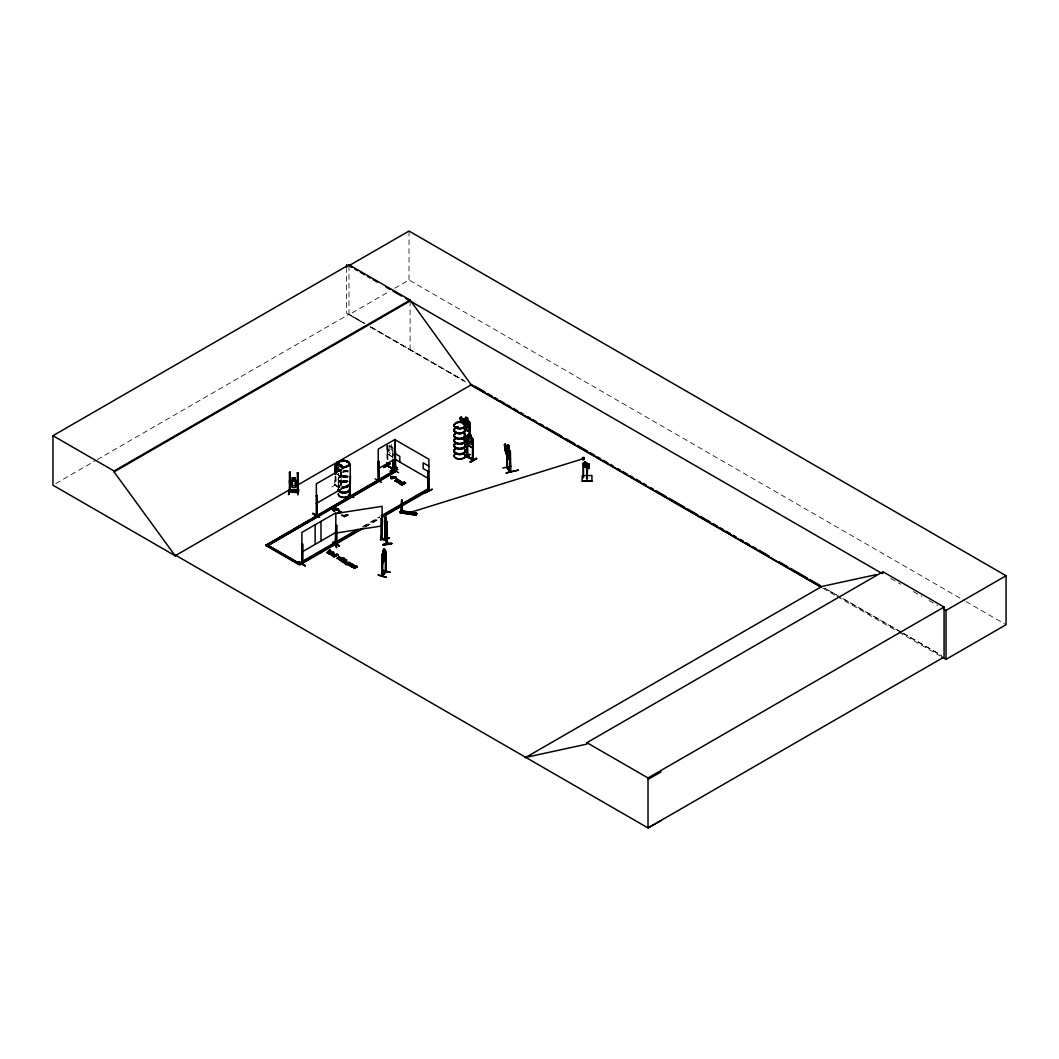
<?xml version="1.0" encoding="UTF-8"?>
<svg xmlns="http://www.w3.org/2000/svg" width="1059" height="1059" viewBox="0 0 1059 1059"><rect width="100%" height="100%" fill="white"/><g stroke="black" fill="none" stroke-linecap="round" stroke-linejoin="round"><path stroke-width="0.75" stroke-dasharray="5 3.75" d="M338.311 488.927L338.311 486.677M338.298 483.606L338.311 474.432M338.178 479.065L338.959 477.172M338.47 482.811L338.47 485.141M340.098 481.302L340.932 480.574L341.197 481.448M341.554 481.527L340.23 480.852M347.352 477.609L347.458 477.794M347.326 477.662L346.862 477.344M387.713 454.139L387.131 451.319L387.687 454.152L392.611 456.972L393.326 454.893M340.429 476.298L341.157 474.22L340.429 476.298L338.973 475.398M339.277 487.815C331.454 483.513 337.689 487.709 335.69 475.716M334.816 485.3L334.896 477.146M338.377 478.178L338.959 477.384M338.973 477.146L342.441 475.61L347.934 476.471M338.973 477.371L343.91 475.716L347.934 476.682M344.532 514.926C343.129 517.269 341.541 514.449 342.6 516.064M387.647 446.646L387.078 446.316L387.647 461.34M392.77 457.726L392.982 449.44L392.982 457.594M331.785 487.061L337.742 483.156M55.809 483.553L95.826 460.44M97.256 459.619L348.993 314.271L364.627 323.299M348.993 265.703L348.993 314.682L389.024 291.582M394.729 288.273L409.026 280.026L964.524 600.744M389.156 445.243L389.209 455.026M391.314 446.408L392.214 447.904L392.214 452.405L391.168 453.729L389.222 452.603L388.176 450.062L388.176 445.574M392.611 456.972L387.753 454.086M341.58 514.978L343.076 514.859M343.209 516.011C353.309 511.603 340.958 516.66 343.632 516.66M343.209 516.408L347.14 514.224M344.254 516.62C355.956 511.034 336.418 521.293 348.199 514.833M344.254 517.017L348.199 515.243M362.482 526.667L379.638 516.752M363.912 526.455L379.638 517.374M365.156 526.548L379.453 518.301M365.156 527.157L379.453 518.91M341.501 481.421L340.495 481.607M347.934 481.263L342.441 482.123L338.973 480.587M339.502 487.683L335.121 485.181L335.121 475.385M335.544 484.969L334.816 484.585M342.441 515.256L341.647 515.111M342.441 515.667L341.62 515.534M342.044 514.939L342.798 515.455M335.544 473.466L340.508 476.259M339.502 487.166L335.544 485.168L339.277 487.299M364.415 323.419L346.597 313.173L346.597 269.463M370.121 326.702L464.107 380.75L370.319 326.582M840.356 597.117L824.696 588.102L840.316 597.13M901.593 632.329L841.786 597.925L901.434 632.422M903.009 633.136L941.464 655.256M965.967 601.565L1006.05 624.717M890.765 578.492L900.679 584.211M913.427 591.571L921.939 596.482M929.021 600.572L937.519 605.483M902.85 633.229L941.226 655.389M348.993 314.682L364.627 323.71M370.319 326.993L467.429 383.054M822.79 588.222L835.683 595.674M837.126 596.495L897.304 631.243M898.734 632.077L940.286 656.064M389.222 445.362L392.558 447.295M389.222 446.17L391.168 447.295L391.168 451.796L389.222 450.671M338.973 480.799L342.441 482.335L347.934 481.488A5.692 3.283 0 0 0 339.886 481.514A5.692 3.283 0 0 0 339.886 486.16M339.873 476.576L339.913 476.656A5.613 3.243 0 0 0 339.939 481.276A5.613 3.243 0 0 0 347.882 481.276M338.377 479.767L338.959 480.786M393.392 448.473L391.234 446.448L391.314 443.999M338.178 478.893L338.364 479.965M338.284 474.353L338.483 475.134L338.165 474.022A5.692 3.283 0 0 0 341.726 477.146A5.692 3.283 0 0 0 347.934 476.431M410.111 300.981L410.111 349.96M409.026 231.047L409.026 280.026M387.872 446.514L387.872 459.58M387.197 444.939L387.29 460.877M387.064 444.899L387.078 461.009M341.382 472.433L341.382 485.499M341.091 469.441L341.17 488.887M340.813 472.102L340.813 485.168M340.588 472.235L340.588 485.287M338.298 484.426L338.298 488.927M335.478 475.848L335.346 485.644M339.939 476.696A5.613 3.243 0 0 1 347.882 476.696A5.613 3.243 0 0 1 341.104 477.238A5.613 3.243 0 0 1 338.483 473.585M347.855 480.932A5.573 3.217 0 0 1 339.965 480.932A5.573 3.217 0 0 1 339.965 476.378A5.573 3.217 0 0 1 347.855 476.378M343.91 471.189A5.613 3.243 0 0 1 347.882 472.142M343.91 470.831A5.692 3.283 0 0 1 347.934 471.784M347.934 476.153A5.692 3.283 0 0 1 341.726 476.868A5.692 3.283 0 0 1 338.218 473.836M343.91 470.553A5.692 3.283 0 0 1 347.934 471.507M347.882 475.809A5.613 3.243 0 0 1 341.753 476.51A5.613 3.243 0 0 1 338.298 473.519M343.91 470.275A5.613 3.243 0 0 1 347.882 471.229A5.613 3.243 0 0 1 342.454 472.155M347.934 470.752A5.692 3.283 0 0 1 342.428 471.599M347.882 470.408A5.613 3.243 0 0 1 342.454 471.242M347.934 471.03A5.692 3.283 0 0 1 342.428 471.877M338.403 488.676A5.692 3.283 0 0 1 338.973 487.881M347.855 481.726A5.573 3.217 0 0 1 339.965 481.726A5.573 3.217 0 0 1 339.965 477.172A5.573 3.217 0 0 1 347.855 477.172M347.882 481.474A5.626 3.243 0 0 1 339.926 481.474A5.626 3.243 0 0 1 339.926 476.894A5.626 3.243 0 0 1 347.882 476.894M339.886 486.438A5.692 3.283 0 0 1 339.886 481.792A5.692 3.283 0 0 1 347.934 481.792M338.496 488.093A5.599 3.23 0 0 1 339.952 486.65A5.613 3.243 0 0 1 339.939 482.136A5.613 3.243 0 0 1 347.882 482.136M338.403 488.398A5.692 3.283 0 0 1 338.973 487.603M339.952 485.816A5.599 3.23 0 0 1 339.952 481.236A5.599 3.23 0 0 1 347.868 481.236"/><path stroke-width="1.5" d="M401.295 505.593L401.613 511.841L402.38 502.721L401.745 499.822M400.381 512.582L400.898 510.239L401.692 510.345M401.335 510.226L402.711 510.186L402.711 511.047L401.93 512.715L401.996 511.735L400.395 511.484L400.342 512.463L416.041 514.899L416.743 513.549M508.426 454.271L507.102 452.034C509.154 462.77 502.853 441.96 506.718 450.79L506.612 447.679L508.505 454.404M416.611 513.84L400.884 511.444L400.845 510.412M401.374 505.328L401.493 500.96M466.609 426.327L464.358 423.799L463.604 420.304L463.696 423.375L461.327 421.972M334.565 509.167L335.544 508.466A1.363 0.794 0 0 1 336.325 508.545L337.212 509.578L335.637 509.975L337.278 509.035L336.325 508.135A1.363 0.794 0 0 0 335.544 508.055C331.427 508.717 333.585 513.655 335.624 509.578M507.049 467.853L510.319 472.129L510.279 452.034L510.65 471.983M510.623 472.036L507.102 467.39L510.412 470.951M510.001 471.705L510.319 470.924M401.374 504.481L401.507 503.462M402.195 503.66L402.248 502.31M386.76 531.234C389.063 529.248 383.292 531.234 384.708 518.222M582.291 458.971C583.8 462.545 585.548 456.376 582.291 458.971L411.13 512.172L410.363 514.012L411.13 512.172M401.692 500.47L401.493 501.198M375.124 478.814L381.518 482.441M386.297 577.208C368.572 571.834 384.232 577.433 386.27 577.248M289.451 472.288L290.259 472.327L289.451 472.288L289.504 492.117L298.281 492.594L298.214 472.817L297.38 472.949L298.214 472.817M297.102 490.105L298.188 487.789L297.169 490.185L290.272 489.761L289.372 480.799L290.312 479.992L297.142 480.402L298.188 481.316M288.419 494.46L289.359 489.298M288.816 494.434L289.756 488.993M288.869 494.54L289.809 489.377L288.829 494.143M289.504 491.376L290.259 491.429L289.557 491.111M290.259 472.327L290.272 491.879M290.272 491.164L298.281 491.879M297.169 490.185L290.351 489.629L289.478 487.246M297.288 492.025L298.307 491.694M297.314 492.356L297.407 472.764M297.883 494.99L298.823 489.549M415.975 515.217L416.187 514.568L415.988 515.217L400.276 512.794L401.057 510.756L416.796 513.218L401.096 510.901M416.69 513.668L416.028 514.899M461.062 421.786L459.844 417.948M506.745 452.921C505.898 454.695 510.557 462.571 510.266 457.62M584.727 462.227L589.228 464.875L584.727 461.87L584.727 467.231L587.361 466.701L589.228 467.893L584.727 467.231L584.727 462.227L589.228 464.358L589.228 468.409L584.727 466.86L586.977 466.993M340.058 465.761L341.501 466.013M340.177 465.51L341.805 465.761M341.554 466.119L341.077 465.219L341.686 465.51M347.564 462.333L346.968 461.79L347.63 462.28M409.29 512.887L410.429 512.609M457.316 427.081L456.561 426.79M462.637 423.904L462.982 423.838M511.047 466.344L502.76 468.012M400.712 510.464L400.752 511.735M400.289 512.781L400.395 511.484M416.24 514.687L400.395 512.172M305.111 565.453C285.334 554.016 318.64 573.488 298.426 562.316M312.815 513.8C333.069 524.682 299.525 505.315 319.236 517.427M313.107 513.589L319.514 517.229M305.085 565.797L298.744 561.773M384.457 551.117L384.364 548.681L383.173 550.243L382.617 554.267L383.212 559.907L384.933 555.75L384.324 551.223L385.185 550.031L381.981 555.062L382.074 576.149L385.754 571.926L385.569 550.402L385.529 556.902M382.061 555.088L382.405 553.658M387.21 523.953L387.448 544.048L385.172 538.422M384.735 539.163L387.078 544.074L386.866 521.61M384.774 518.116L384.999 539.653L385.277 529.752M386.906 543.598L387.501 543.267L385.304 539.097M469.097 431.026L469.786 422.673L467.774 420.622L467.84 418.173L465.695 416.994L464.729 424.222L465.761 426.764L467.707 427.889L468.74 426.565L468.74 422.064L467.84 420.582M466.86 442.172L467.509 444.939L472.407 447.772L473.201 445.746M382.471 575.116L385.304 571.41M382.034 576.109L386.032 571.542L385.675 551.858L385.304 571.926M382.405 575.5L382.723 556.147M385.714 571.397L386.006 570.761L385.304 571.211M336.709 544.339L335.782 544.286L336.722 544.511M382.193 537.297C380.022 537.787 383.464 536.635 382.14 538.065L382.127 506.321L335.769 513.496M466.834 438.029L464.252 439.485M334.472 542.221L336.444 547.635M334.445 542.539L336.788 547.569M463.696 458.335L470.117 454.351L463.763 458.031M383.914 467.522L389.924 463.749M391.539 472.91L397.906 469.322M401.93 511.868L400.342 511.616M401.996 512.41L402.645 511.007M387.012 465.867L393.048 468.991M387.078 462.637L387.078 465.986L387.872 466.039M395.153 470.884L394.914 470.289M378.235 480.627L378.262 449.109L395.232 439.313L395.232 471.626L394.623 471.255L395.576 471.507L394.861 471.096M395.589 470.765L394.861 470.381M382.312 517.255L428.061 490.846L428.286 470.805L428.657 490.913L427.995 489.774L428.604 490.145M466.834 456.733L467.535 457.064L466.9 437.102L467.469 437.433M471.043 437.261L473.201 439.273L473.188 460.334L472.486 459.209L473.347 459.381L473.413 460.202L467.098 456.522L466.86 435.712L467.601 435.183C470.408 438.426 468.33 429.755 469.018 436.176L467.972 436.374L467.972 440.875L469.018 443.403L470.964 444.528L472.01 443.205L472.01 438.704L470.964 437.301L471.109 434.799L468.952 433.634M472.473 459.95L472.777 446.779M467.985 442.583L464.292 440.425L464.451 430.457M302.755 563.017L301.828 563.229L302.543 563.017M349.682 495.294L350.542 495.122L349.841 495.533M336.06 543.757L335.293 543.876M336.113 544.472L335.293 544.591M335.729 510.028C333.4 512.649 332.579 507.724 335.134 509.789C333.995 512.728 331.441 507.446 334.618 509.379M353.177 565.122C351.588 567.823 347.511 564.354 351.601 563.997A1.416 0.821 0 0 1 352.501 564.143L352.991 564.421A1.403 0.807 0 0 1 353.243 564.937L351.27 566.486A1.403 0.807 0 0 1 350.37 566.34L349.708 565.334L351.601 564.407A1.416 0.821 0 0 1 352.501 564.54L352.991 564.831A1.403 0.807 0 0 1 353.243 565.347M346.73 462.068L347.63 461.989M584.727 467.231L585.111 463.816L586.474 463.816L586.977 478.84L587.599 468.118M383.265 550.27L384.457 548.708M382.511 553.738L383.265 552.679M381.743 570.377L390.175 572.217L381.928 570.086M335.849 544.948L336.722 545.028L335.796 545.2L335.835 512.821L301.894 532.412L301.828 563.944L302.768 563.692L302.053 564.076L302.119 544.445M335.782 544.975L335.902 543.558M336.55 525.277L336.577 545.107L336.643 525.449L335.769 525.396L336.643 525.449M381.425 518.526L382.206 518.407L381.346 518.354L381.452 538.157L382.22 537.085M382.193 538.012L381.531 538.131M400.276 481.223L397.112 482.322L398.052 480.204L395.1 481.157L397.429 479.171M342.203 558.649C341.58 557.259 337 561.76 339.965 557.616C334.75 560.185 338.708 556.981 339.343 556.597M400.858 482.547C396.026 484.479 403.797 480.601 398.356 482.957C400.395 483.817 399.217 483.963 402.023 482.692C399.044 478.761 398.21 482.057 395.92 480.561M397.482 481.871L398.819 479.979M339.396 558.874L340.733 557.391L337.834 557.974M395.484 471.003L394.928 439.644L428.869 459.235L428.935 490.767L428.22 490.37M337.742 512.847L340.694 512.715L337.742 513.258L340.058 511.285M337.742 513.258L339.621 511.02M395.1 481.157L396.979 478.92M327.919 552.255C333.81 549.542 332.473 553.778 327.575 553.116C334.485 544.141 324.253 557.762 330.037 550.243M327.072 552.824L329.574 549.978M337.027 558.57L338.906 556.332M504.534 444.727L505.395 444.039L504.481 444.648L505.315 448.751L507.91 455.952L508.664 455.396L508.426 452.855L506.215 446.964L507.115 446.104L510.359 451.121L510.359 472.182L510.359 471.467M507.208 446.077L504.878 447.931L504.812 449.082L508.135 459.196L507.089 456.548M328.925 553.897L331.03 551.474L328.925 553.897L333.625 552.321L329.693 553.314M385.754 571.211L385.555 570.761M316.959 514.965L316.257 515.376L316.959 514.25M316.76 514.29L317.118 515.203L317.118 495.546L316.323 495.744L317.118 495.546M349.722 496.022L350.569 495.149M302.662 563.759L302.689 544.101M387.448 543.267L385.172 539.137M289.359 491.866L298.307 492.409M382.431 576.162L382.431 556.081M340.469 465.616L341.144 465.232M340.667 465.245L341.369 465.431M508.042 459.222L510.001 457.726L506.837 446.435L506.758 467.535M462.677 419.602L464.345 418.543L460.215 421.138L460.202 422.25M466.94 435.778L467.628 435.289M334.962 470.726L335.478 473.505L334.829 464.266L337.08 464.676L337.08 462.267M401.202 482.758C402.168 481.263 398.886 481.448 401.493 482.388M333.784 554.281C331.639 551.355 337.45 555.644 331.904 555.22C328.833 554.082 333.956 552.97 333.784 554.691M337.146 509.961L338.364 509.154C339.86 510.769 334.67 510.438 338.867 509.445M337.146 510.372L338.364 509.154M394.517 477.861L395.722 477.053C397.218 478.668 392.042 478.337 396.225 477.331M394.517 478.271L395.722 477.053M345.644 561.892L346.055 561.27L344.956 560.979L343.076 562.064L342.534 560.224M583.959 458.838C586.236 456.429 580.12 457.236 583.099 458.931M378.804 480.627L378.553 460.85L378.765 480.574M395.457 451.346L395.364 471.97L268.112 545.438L395.364 471.348L394.133 470.633L265.637 545.438L299.565 565.029L363.727 527.991M392.346 468.885L398.568 472.685M395.219 470.778L395.576 471.003M334.829 464.266L334.896 473.889M335.504 463.789L337.014 464.729L335.955 464.927L335.955 469.428L337.014 471.957L336.934 462.187L339.118 463.339M335.121 465.589L335.121 473.757M350.158 495.771L350.264 464.252L316.323 483.844L316.535 515.508L316.548 495.877M349.96 496.208L350.476 476.285M394.716 471.348L394.928 451.544L395.576 471.507M395.51 451.875L394.703 451.677M383.596 467.456L390.281 463.551M393.207 468.766L392.796 468.502M392.704 468.608L387.938 465.642M390.4 470.924C410.376 460.136 377.242 479.105 396.728 467.257M390.705 471.467L397.032 467.76L390.453 471.308M336.603 544.114L335.266 544.644L335.835 524.721L335.888 545.173M335.491 544.776L336.06 524.854M332.804 542.512L339.568 545.954L333.161 542.314M425.652 492.687L432.324 489.139L425.744 492.687M175.953 555.406L175.264 555.816L52.95 485.194L52.95 435.712L348.993 264.79L410.111 300.068L471.229 384.841L821.149 586.871M348.993 264.79L348.993 265.703L409.026 231.047L1006.05 575.739L1006.05 624.717L946.018 659.373L941.729 656.884M52.95 435.712L114.068 470.99L410.111 300.068M660.975 820.566L648.015 827.953L175.873 555.366L175.172 555.763L114.068 471.904L410.111 300.981M175.172 555.763L290.02 489.457M298.572 484.519L471.917 384.443M461.234 420.542L459.685 417.921L461.208 417.034L466.622 424.937L467.059 427.412L465.695 428.207M461.208 417.723L460.334 418.226L460.824 419.086L461.698 418.583M316.323 503.435L350.264 483.844M461.208 420.449L460.268 422.25M378.262 468.7L395.232 458.904M461.79 421.363L463.154 420.569L465.881 425.361L464.517 426.155M265.637 545.438L289.756 531.512M292.615 529.857L309.771 519.956M312.63 518.301L322.638 512.53M325.497 510.875L376.964 481.157M379.824 479.502L394.133 471.255L395.364 471.97M394.822 476.696C392.161 479.515 390.97 478.986 391.168 476.59L394.822 476.696L392.968 478.178M390.692 477.278L394.822 477.106M393.855 477.159L391.406 476.854L392.545 477.516L393.855 476.762L392.545 477.927M391.023 478.8L392.174 478.125M391.023 478.39L392.611 477.966M467.601 435.183L472.46 437.989M400.196 481.329L402.089 482.149L399.534 483.711M473.201 439.273L473.121 460.294L466.9 456.694L466.94 435.673M472.552 440.372L473.347 440.57L472.552 440.372L472.592 460.016M401.202 482.348L398.422 482.189L399.812 483.156M467.509 444.939L472.486 447.732M400.567 483.897C410.667 479.489 398.316 484.559 400.99 484.545M400.567 484.307L404.498 482.11M401.626 484.506C413.314 478.92 393.776 489.179 405.557 482.732M401.626 484.916L405.557 483.129M467.337 457.038L467.045 455.82L473.188 459.619M301.894 552.004L335.835 532.412M472.473 459.249L467.76 456.429M470.117 461.698L476.524 458.084M470.461 462.267L476.828 458.587L470.117 462.108M358.194 529.143L299.565 562.978L300.809 564.315L266.868 544.723M381.068 515.932L426.83 489.51L428.061 490.224L382.312 516.646M301.008 562.766L311.015 556.994M313.874 555.34L358.194 529.752M383.927 514.886L408.231 500.854M411.091 499.213L421.111 493.428M423.971 491.773L426.83 490.132L428.061 490.846M265.637 544.816L299.565 564.407L360.854 529.023M332.698 553.314L334.591 554.532L332.049 555.697M333.36 554.532C328.978 553.645 335.187 555.393 332.142 555.287M333.069 555.882C343.169 551.474 330.818 556.544 333.492 556.531M333.069 556.293L337 554.095M334.128 556.491C344.228 552.083 331.877 557.153 334.551 557.14M334.128 556.902L338.059 554.704M342.97 558.609C348.146 556.359 334.644 563.587 342.573 558.464L344.863 560.185L342.573 558.464M340.058 560.33L343.897 558.225M343.368 559.324L341.475 560.568L343.076 562.064M343.659 559.086C346.227 558.318 342.864 559.946 344.863 559.774M344.797 558.914C334.803 565.162 348.318 558.106 346.597 560.714C340.045 566.261 349.179 559.165 344.956 560.979M343.725 559.933L342.745 561.005M342.653 561.826L346.584 559.629M344.215 562.726L346.73 561.627L345.313 560.767M349.351 563.084C354.474 565.162 337.98 565.122 349.192 562.276M345.75 564.685L349.616 562.528M347.577 564.116L348.993 563.295L350.158 563.904L347.577 564.116L350.185 563.388L348.993 563.295M357.108 566.009C358.035 565.268 346.902 569.424 354.262 565.202M351.734 567.068L354.686 565.453M355.043 568.511L354.54 567.902L357.161 567.28L356.023 566.631C354.659 568.431 352.541 569.107 355.599 566.79L355.52 565.93L353.958 566.274M354.315 566.075C357.267 565.731 351.628 568.392 355.043 568.101M586.355 478.469L587.599 478.469M525.105 757.794L821.85 586.461L876.521 574.574M525.793 757.384L586.911 744.093L586.911 742.677L882.954 571.754L944.072 607.032L944.072 657.03L648.015 827.953L648.015 777.955L944.072 607.032M882.954 573.171L882.266 573.581L405.849 298.519M943.185 608.753L946.018 610.394L1006.05 575.739M463.617 419.06L463.683 423.944L463.551 419.099L464.623 419.735M464.226 420.794L463.657 420.463L464.226 424.063M465.841 419.483L464.279 418.583L469.19 421.363M469.283 435.17L469.508 423.613L470.077 435.368M470.077 423.944L469.283 423.746M469.852 429.16L469.137 431.132L464.266 428.299M463.988 439.379L466.887 437.711M464.292 439.71L466.542 437.923M648.015 779.384L660.975 771.998M468.502 426.605C456.005 404.392 478.681 440.107 464.16 429.08M289.451 491.164L289.504 492.091M290.192 492.117L290.351 491.217M297.513 491.628L297.46 492.567M302.543 562.819L302.186 564.063M302.477 563.573L302.477 543.982M457.276 427.571L456.839 426.79M410.429 513.019L409.476 513.019M316.893 515.005L316.893 495.413M397.482 481.461L399.852 480.574L400.196 481.739M329.693 553.725L333.625 552.732M327.072 552.427L331.03 551.474M396.728 481.686L400.276 480.826M328.925 553.486L333.625 552.321M338.642 559.099L342.203 558.239M338.549 512.662L341.461 512.079L338.549 513.072M395.1 480.746L398.052 480.204M337.027 558.159L339.965 557.616M381.293 537.204L382.127 537.112M381.293 537.919L382.127 537.826M589.228 464.358L585.111 465.55L586.474 465.55M510.054 457.806L507.235 447.269L507.963 447.295C506.745 442.172 510.319 446.779 509.18 448.712M506.374 472.777C535.258 466.45 502.919 473.452 506.374 473.174M504.481 444.648L504.746 447.878M506.215 446.845L505.302 444.052M504.772 449.069L507.062 456.588M456.932 426.843C454.033 427.055 458.547 428.802 457.144 426.83M466.741 426.539L464.372 424.513L464.398 427.452M387.223 465.748L393.564 469.349M393.021 468.303L393.405 469.521L393.339 459.685M386.257 518.142L386.231 527.819L385.105 523.53M380.512 539.653L389.196 538.237M380.552 539.772L389.196 537.959L380.525 539.362M386.879 543.029L386.839 543.664M391.764 543.638C374.793 547.477 386.376 541.665 391.764 543.651M383.001 544.789L391.671 543.399L382.974 544.776M381.187 535.324L383.53 540.315M335.769 533.087L382.127 525.913M340.363 466.013L341.144 466.132M298.214 492.634L298.188 472.989M387.647 462.968C387.594 466.529 386.31 464.98 393.405 468.806M387.607 465.523L387.422 465.06M387.29 465.775L387.29 462.518M391.406 476.854L393.855 476.762M583.257 462.968L583.483 465.258M585.111 464.967L586.474 464.967M587.361 464.967L588.725 464.967M587.361 465.55L589.228 465.55M585.111 466.701L589.228 466.701M582.212 481.157L591.955 481.157L591.955 475.531L582.212 475.637L582.212 481.263L591.955 481.263M385.595 516.62L384.999 539.653M507.062 467.35L506.811 447.878M292.403 477.847L295.143 478.006M354.315 565.665L355.52 565.93M349.351 562.673C352.965 562.911 348.57 566.671 347.22 564.315M332.314 555.128L331.493 554.731L333.36 554.929M332.314 555.538L330.924 554.585L333.029 554.413M400.156 482.944L398.991 482.335L400.514 482.427M402.01 500.073L402.235 501.887M401.387 505.752L401.493 511.828L402.129 510.729M400.845 511.206L416.756 513.522M400.328 512.582L416.094 514.965M589.228 467.893L584.727 466.86L587.599 466.635L589.228 468.409M457.17 427.187L456.561 427.637M385.661 556.888L385.291 559.761L382.471 563.428L382.021 561.469M382.061 561.561L382.021 555.048M381.783 570.272L389.977 572.482M332.725 553.738L333.995 554.373M338.628 463.63L337.358 462.915L338.628 464.424M389.95 463.723L383.954 467.244M348.835 494.434L353.64 497.187M349.682 495.374L353.68 497.465M348.993 265.703L351.84 267.345M354.686 268.986L357.532 270.627M360.364 272.269L364.627 274.731M367.473 276.373L370.319 278.014M373.165 279.655L377.428 282.118M385.953 287.042L390.215 289.504M393.061 291.146L401.586 296.057M474.776 386.085L484.77 391.856M487.63 393.511L491.919 395.987M494.765 397.628L497.624 399.283M500.483 400.924L504.772 403.4M507.632 405.054L510.478 406.709M513.337 408.35L517.626 410.826M520.485 412.481L523.331 414.122M527.62 416.597L530.48 418.252M533.339 419.893L536.185 421.548M540.474 424.024L543.333 425.665M546.192 427.32L561.905 436.387M566.181 438.863L574.759 443.814M577.605 445.455L587.613 451.227M590.459 452.881L594.748 455.357M597.607 456.998L600.466 458.653M603.326 460.308L607.601 462.77M610.461 464.424L613.32 466.079M617.596 468.541L620.455 470.196M623.314 471.851L627.603 474.326M630.462 475.968L633.308 477.622M636.168 479.264L640.457 481.739M643.316 483.394L646.162 485.035M650.451 487.511L653.31 489.165M656.17 490.807L666.164 496.578M669.023 498.233L684.736 507.301M687.582 508.955L697.59 514.727M700.436 516.368L710.443 522.153M713.289 523.795L717.578 526.27M720.438 527.925L723.297 529.566M726.156 531.221L730.432 533.696M733.291 535.338L736.151 536.992M740.426 539.468L743.286 541.109M746.145 542.764L749.004 544.405M753.293 546.881L756.139 548.536M758.999 550.177L768.993 555.962M779 561.733L787.565 566.671M790.424 568.326L807.567 578.214M810.413 579.869L820.421 585.64M470.289 384.708L821.36 587.401M469.375 434.362L470.62 435.884L469.375 435.17M428.829 466.119L423.163 462.849L423.163 468.568L428.829 471.824M395.404 453.795L399.825 456.336L399.825 462.055M394.928 459.235L428.869 478.827M390.692 476.868L393.379 478.403M343.897 558.636L343.407 557.947M342.97 558.199L343.46 558.887M356.38 566.433L357.161 566.883M269.701 546.351L297.976 562.673M586.911 742.677L648.015 777.955M466.979 441.219L464.292 439.909L467.985 442.066M464.53 440.266L466.979 441.735M393.564 469.336L393.564 459.553M392.757 469.177L392.77 459.354M387.832 466.053L387.872 462.849M509.048 446.342L507.963 444.886L508.042 447.269M508.148 445.548L508.863 447.295L508.148 446.355M507.102 455.807L509.869 459.474M506.652 446.488L507.963 454.523L509.048 455.992L509.088 446.316M410.535 512.556L409.29 512.755M469.124 421.403L469.931 422.634L469.852 435.501M461.142 417.074L462.677 419.721M386.336 518.155L385.476 516.501L385.502 519.056M385.635 517.322L386.098 519.109L385.635 518.116M384.933 517.798L386.866 521.663M584.727 461.87L586.355 466.635M467.006 442.159L467.628 444.846M401.414 505.62L401.229 504.931M946.018 610.394L946.018 659.373M589.108 464.888L589.108 465.629M588.725 466.701L588.725 463.816L587.361 463.816L587.361 466.701M586.977 466.278L586.977 478.84M583.734 463.657L583.734 467.151M583.509 462.968L583.483 477.583M583.231 463.26L583.231 477.583M507.42 454.761L507.46 467.879M469.508 426.883L469.508 435.037M467.694 443.84L467.76 456.945M428.286 470.805L428.286 490.396M414.148 512.808L413.367 514.317M412.547 512.569L411.779 514.065M392.982 460.864L392.982 469.031M392.968 477.768L393.008 478.615M392.545 477.516L392.611 478.377M387.131 523.014L387.157 544.101M381.346 518.354L381.333 538.131M378.553 460.85L378.579 480.76M346.597 264.604L346.597 267.848M343.368 558.914L343.301 559.695L343.01 558.702M339.211 546.166L332.857 542.115M335.69 465.92L335.69 474.088M335.478 466.053L335.478 474.207M320.983 521.399L320.983 540.99M315.145 524.761L315.145 544.352M114.068 470.99L114.068 471.904M464.61 434.031A5.692 3.283 0 0 1 459.685 438.969A5.692 3.283 0 0 1 454.748 434.031M455.714 427.465A5.613 3.243 0 0 0 465.1 426.009A5.613 3.243 0 0 0 458.229 422.038A5.613 3.243 0 0 0 455.714 427.465A5.613 3.243 0 0 1 458.229 426.552M464.544 434.375A5.613 3.243 0 0 1 459.685 439.233A5.613 3.243 0 0 1 454.814 434.375M464.517 438.611A5.586 3.23 0 0 1 459.685 443.456A5.586 3.23 0 0 1 454.841 438.611M464.53 438.916A5.599 3.23 0 0 1 459.685 443.761A5.599 3.23 0 0 1 454.827 438.916M464.61 428.63A5.692 3.283 0 0 1 459.685 433.555A5.692 3.283 0 0 1 454.748 428.63M455.661 427.955A5.692 3.283 0 0 1 458.203 427.095M464.544 433.462A5.613 3.243 0 0 1 459.685 438.333A5.613 3.243 0 0 1 454.814 433.462M464.544 428.961A5.613 3.243 0 0 1 459.685 433.833A5.613 3.243 0 0 1 454.814 428.961M455.714 428.299A5.613 3.243 0 0 1 458.229 427.452M464.61 433.753A5.692 3.283 0 0 1 459.685 438.691A5.692 3.283 0 0 1 454.748 433.753M464.61 428.352A5.692 3.283 0 0 1 459.685 433.277A5.692 3.283 0 0 1 454.748 428.352M455.661 427.677A5.692 3.283 0 0 1 458.203 426.817M464.544 428.061A5.613 3.243 0 0 1 459.685 432.919A5.613 3.243 0 0 1 454.814 428.061M464.61 449.44A5.692 3.283 0 0 1 459.685 454.377A5.692 3.283 0 0 1 454.748 449.44M464.544 449.784A5.613 3.243 0 0 1 459.685 454.642A5.613 3.243 0 0 1 454.814 449.784M464.517 454.02A5.586 3.23 0 0 1 459.685 458.865A5.586 3.23 0 0 1 454.841 454.02M464.517 439.392A5.586 3.23 0 0 1 459.685 444.237A5.586 3.23 0 0 1 454.841 439.392M464.544 454.311A5.626 3.243 0 0 1 459.685 459.182A5.626 3.243 0 0 1 454.814 454.311M464.544 439.128A5.626 3.243 0 0 1 459.685 443.999A5.626 3.243 0 0 1 454.814 439.128M464.61 444.039A5.692 3.283 0 0 1 459.685 448.963A5.692 3.283 0 0 1 454.748 444.039M464.544 448.87A5.613 3.243 0 0 1 459.685 453.742A5.613 3.243 0 0 1 454.814 448.87M464.544 444.37A5.613 3.243 0 0 1 459.685 449.241A5.613 3.243 0 0 1 454.814 444.37M464.61 449.162A5.692 3.283 0 0 1 459.685 454.099A5.692 3.283 0 0 1 454.748 449.162M464.61 443.761A5.692 3.283 0 0 1 459.685 448.685A5.692 3.283 0 0 1 454.748 443.761M464.544 443.469A5.613 3.243 0 0 1 459.685 448.328A5.613 3.243 0 0 1 454.814 443.469M346.703 466.847A5.599 3.23 0 0 1 338.324 464.332A5.599 3.23 0 0 1 345.816 461.009A5.599 3.23 0 0 1 347.868 466.331M341.104 470.911A5.599 3.23 0 0 1 338.496 467.284M339.886 471.03A5.692 3.283 0 0 1 338.403 467.853M339.886 470.752A5.692 3.283 0 0 1 338.403 467.575M339.052 470.633A5.599 3.23 0 0 1 338.496 468.184M349.324 490.674A5.613 3.243 0 0 1 343.169 493.044A5.613 3.243 0 0 1 338.298 489.84M349.536 494.368A5.626 3.243 0 0 1 343.169 497.584A5.626 3.243 0 0 1 338.47 493.52M349.483 494.063A5.573 3.217 0 0 1 343.91 497.28A5.573 3.217 0 0 1 338.324 494.063M349.404 490.37A5.692 3.283 0 0 1 343.169 492.779A5.692 3.283 0 0 1 338.218 489.523M349.404 490.092A5.692 3.283 0 0 1 343.91 492.528A5.692 3.283 0 0 1 338.403 490.092M349.51 488.927A5.599 3.23 0 0 1 344.638 492.131A5.599 3.23 0 0 1 338.496 489.761M349.311 485.274A5.599 3.23 0 0 1 342.454 487.55M349.404 484.691A5.692 3.283 0 0 1 342.428 487.008M349.324 484.36A5.613 3.243 0 0 1 342.454 486.65M349.404 484.969A5.692 3.283 0 0 1 342.428 487.286M352.687 565.202L351.217 566.155A1.403 0.807 0 0 1 350.37 565.93L351.217 564.818L352.621 565.029L350.33 565.493L351.217 564.407L352.687 565.202M335.187 509.101L336.722 509.26L335.187 509.101M335.187 508.691L336.722 508.849L335.253 508.585M292.31 477.702L292.403 480.257L290.934 480.971L290.934 485.472L292.403 487.484L295.143 487.656L296.613 485.816L296.613 481.316L295.143 480.415L295.249 477.874L292.297 477.755M409.542 511.921L408.761 513.774L409.542 511.921M415.207 512.808L414.426 514.648L415.207 512.808M333.439 509.988L335.121 509.922L333.413 509.988M384.126 549.475L383.411 551.223L384.126 549.475M384.324 552.03L383.212 553.486L383.212 557.987L384.324 556.531L384.324 552.03M505.395 444.714L505.169 446.011L505.395 444.714M506.48 447.904L505.725 448.46L507.248 453.702L508.016 453.146L506.48 447.904M294.654 478.377L292.893 478.271L292.893 479.078L294.654 479.184L294.654 478.377M295.143 481.223L292.403 481.064L292.403 485.552L295.143 485.724L295.143 481.223M470.964 438.095L469.018 436.97L469.018 441.471L470.964 442.596L470.964 438.095M467.363 418.451L466.119 417.723L467.363 419.258L467.363 418.451M467.707 421.469L465.761 420.33L465.761 424.831L467.707 425.956L467.707 421.469M509.048 449.559L507.963 448.103L507.963 452.603L509.048 454.059L509.048 449.559M386.231 521.385L385.502 519.85L386.231 525.886L386.231 521.385M456.892 428.392A5.573 3.217 0 0 0 465.258 425.612A5.573 3.217 0 0 0 456.892 422.819A5.573 3.217 0 0 0 456.892 428.392M455.701 427.637A5.626 3.243 0 0 0 465.113 426.181A5.626 3.243 0 0 0 458.229 422.21A5.626 3.243 0 0 0 455.701 427.637M341.104 466.37A5.599 3.23 0 0 0 349.51 463.577A5.599 3.23 0 0 0 341.104 460.771A5.599 3.23 0 0 0 341.104 466.37M341.091 466.582A5.626 3.243 0 0 0 349.536 463.763A5.626 3.243 0 0 0 341.091 460.956A5.626 3.243 0 0 0 341.091 466.582"/></g></svg>
